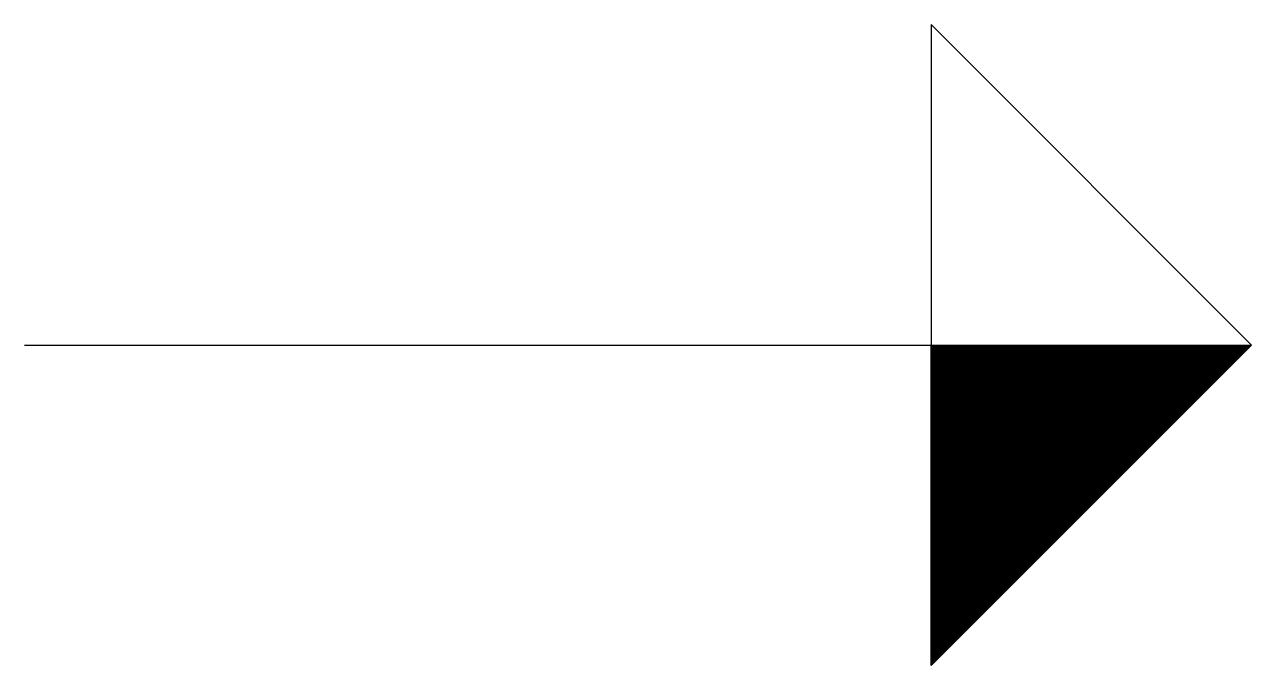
# Model space of a CAD drawing. Header units: millimetres. Extents: x -8 to 2.8, y -2.8 to 2.8.
import ezdxf

# ---------------------------------------------------------------- set-up
doc = ezdxf.new("R2010")
doc.units = ezdxf.units.MM
doc.header["$MEASUREMENT"] = 0

# ---------------------------------------------------------------- blocks, each defined once
blk = doc.blocks.new('SNITT_PIL4')
for p, q in [((2.828, 0), (0, 2.828)), ((0, 2.828), (0, -2.828))]:
    blk.add_line(p, q)
blk.add_solid([(0, 0), (0, -2.828), (2.828, 0), (0, 0)])
blk = doc.blocks.new('SNITT_LINJE')
blk.add_line((0, 0), (-0.001, 0))

msp = doc.modelspace()

# ---------------------------------------------------------------- hatches: boundary and pattern name
h = msp.add_hatch()
h.set_pattern_fill('USER', color=256, scale=0.008, angle=90, style=0, pattern_type=0)
h.set_pattern_definition([(90, (0, 0), (-0.008, 5e-19), [])])
edge = h.paths.add_edge_path()
edge.add_line((0, 0), (2.828, 0))
edge.add_line((0, -2.828), (2.828, 0))

# ---------------------------------------------------------------- linework, layer by layer
for p in [(0, -2.828), (0, 0)]:
    msp.add_line(p, (2.828, 0))
msp.add_lwpolyline([(-8, 0), (0, 0)])

# ---------------------------------------------------------------- block references
for name in ['SNITT_PIL4', 'SNITT_LINJE']:
    msp.add_blockref(name, (0, 0))

doc.saveas('drawing.dxf')
